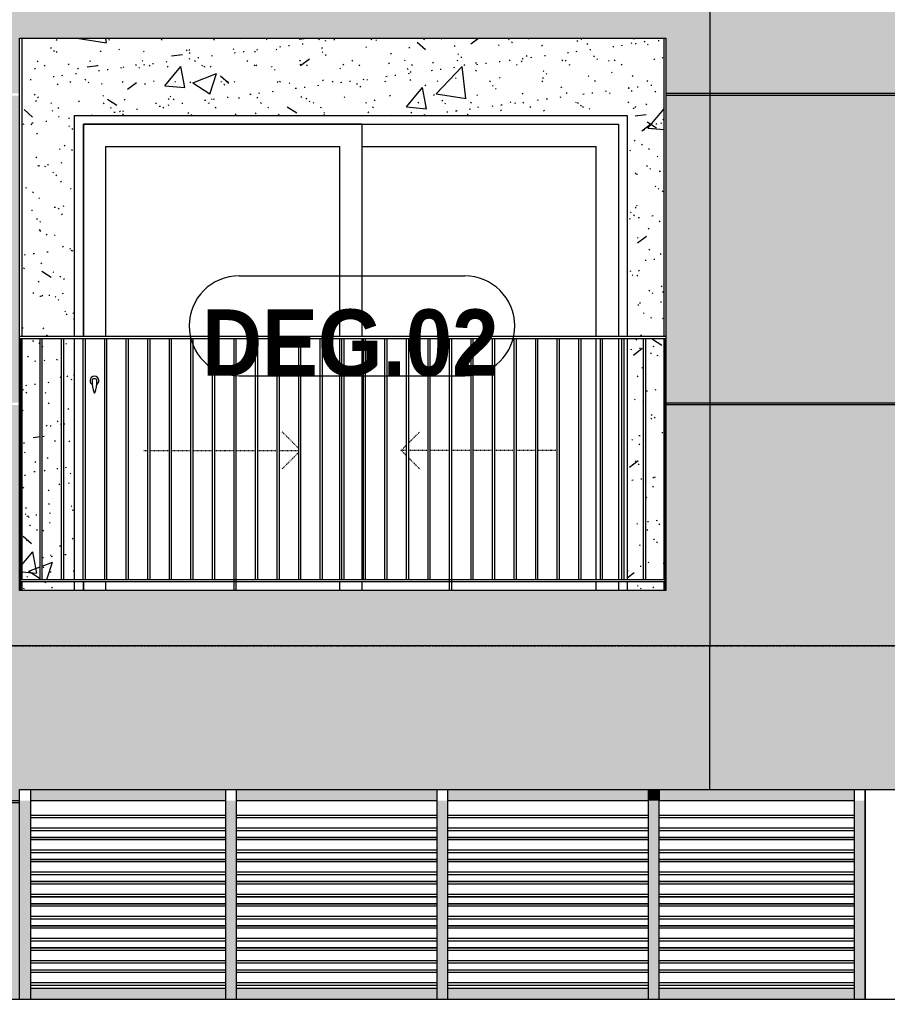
# Model space of a CAD drawing. Header units: millimetres. Extents: x 9199 to 175431, y -4466 to 35300.
# Drawn here: x 61912 to 65837, y 600 to 5034 of the extents above; entities that cross this region are included whole.
import ezdxf

# ---------------------------------------------------------------- set-up
doc = ezdxf.new("R2010")
doc.units = ezdxf.units.MM
doc.linetypes.add('Centre', pattern=[31.75, 6.35, -4.7625, 15.875, -4.7625])
doc.linetypes.add('Dash', pattern=[6, 3, -3])
for name, color, linetype, lineweight in [('0-1', 7, 'Continuous', 5), ('A-DOOR', 31, 'Continuous', 9), ('A-DOOR-FRAM', 31, 'Continuous', 9), ('A-DOOR-HDLN', 31, 'Dash', 18), ('A-DOOR-IDEN', 31, 'Continuous', 9), ('A-FLOR-HRAL', 11, 'Continuous', 9), ('A-FLOR-LEVL-2', 51, 'Centre', 9), ('A-GLAZ-CWMG', 51, 'Continuous', 9), ('A-WALL', 113, 'Continuous', 9), ('A-WALL-PATT-1', 9, 'Continuous', 9), ('A-WALL-PATT-2', 111, 'Continuous', 5), ('I-WALL-1', 7, 'Continuous', 9), ('S-COLS-1', 7, 'Continuous', 9)]:
    doc.layers.add(name, color=color, linetype=linetype, lineweight=lineweight)
doc.styles.add('Arial_B_2', font='arialbd.ttf', dxfattribs={"width": 0.9, "height": 300})

# ---------------------------------------------------------------- blocks, each defined once
blk = doc.blocks.new('NCV_TKTC_KET CAU_rvt-1-TKCS_MẶT ĐỨNG HƯỚNG ĐÔNG')
at = {"layer": 'S-COLS-1'}
blk.add_line((61911.9, 2450), (61911.9, 4950.1), dxfattribs=at)
blk = doc.blocks.new('NCV_TKTC_TANG 1_rvt-1-TKCS_MẶT ĐỨNG HƯỚNG ĐÔNG')
at = {"layer": 'A-WALL-PATT-1'}
h = blk.add_hatch(dxfattribs=at)
h.set_pattern_fill('FP_2', color=256, style=0, pattern_type=2)
h.set_pattern_definition([(50, (51388.9, 1200), (1093.104, -95.634), [114.3, -1257.3]), (355, (51388.9, 1200), (-211.46, 1146.34), [91.44, -1005.84]), (100.451, (51480, 1192), (881.66, 1050.7), [97.14, -1068.54]), (46.184, (51389, 1504.8), (1626.47, -252.26), [171.45, -1885.95]), (96.636, (51524.5, 1483.8), (1424.42, 1484.57), [145.71, -1602.81]), (351.184, (51389, 1504.8), (1424.43, 1484.55), [137.16, -1508.76]), (21, (51541.3, 1428.6), (909.686, -613.59), [114.3, -1257.3]), (326, (51541.3, 1428.6), (370.81, 1105.13), [91.44, -1005.84]), (71.451, (51617.1, 1377.5), (1280.5, 491.53), [97.14, -1068.54]), (37.5, (51388.93, 1200), (18.531, 507.33), [50.292, -943.356, 50.292, -970.788, -1009.65]), (37.5, (51388.93, 1200), (18.531, 507.33), [-2014.73, 50.29, -959.36]), (7.5, (51388.93, 1200), (400.918, 601.084), [50.292, -531.876, 50.292, -920.496, -384.81]), (7.5, (51388.93, 1200), (400.918, 601.084), [-1552.956, 50.29, -334.52]), (327.5, (51049.1, 1200), (813.545, -34.374), [50.292, -330.708, 50.292, -1138.428, -1577.34]), (327.5, (51049.1, 1200), (813.545, -34.374), [-1569.72, 50.29, -1527.05]), (317.5, (50896.7, 1200), (888.775, 152.56), [50.29, -445.01, 50.29, -739.14, -1120.14]), (317.5, (50896.7, 1200), (888.775, 152.56), [-1284.73, 50.29, -1069.85])])
h.paths.add_polyline_path([(61921.9, 2450), (62160.3, 2450), (62160.3, 2490), (61921.9, 2490)])
h.paths.add_polyline_path([(64660.3, 2450), (64826.9, 2450), (64826.9, 2490), (64660.3, 2490)])
h.paths.add_polyline_path([(62111.9, 2500), (62160.3, 2500), (62160.3, 3590), (62111.9, 3590), (62111.9, 2737.1)])
h.paths.add_polyline_path([(64809.2, 2500), (64826.9, 2500), (64826.9, 3590), (64743.9, 3590), (64743.9, 2500), (64795.3, 2500)])
h.paths.add_polyline_path([(62004.4, 2500), (62004.4, 3590), (61921.9, 3590), (61921.9, 2500)])
h.paths.add_polyline_path([(64660.3, 2500), (64733.9, 2500), (64733.9, 3590), (64660.3, 3590), (64660.3, 2668.7)])
h.paths.add_polyline_path([(62101.9, 2500), (62101.9, 3590), (62014.4, 3590), (62014.4, 2500)])
h.paths.add_polyline_path([(62022.7, 3600), (62160.3, 3600), (62160.3, 4600), (64660.3, 4600), (64660.3, 3600), (64826.9, 3600), (64826.9, 4950), (61921.9, 4950), (61921.9, 3600)])
h = blk.add_hatch(dxfattribs=at)
h.set_pattern_fill('FP_3', color=256, style=0, pattern_type=2)
h.set_pattern_definition([(37.5, (51388.93, 1200), (-4.7995, 146.8239), [5.029, -110.795, 5.029, -124.511, -123.825]), (37.5, (51388.93, 1200), (-4.7995, 146.8239), [-245.364, 5.029, -118.796]), (7.5, (51388.93, 1200), (134.8574, 215.0472), [5.029, -57.455, 5.029, -99.365, -40.005]), (7.5, (51388.93, 1200), (134.8574, 215.0472), [-166.878, 5.029, -34.976]), (327.5, (51295.21, 1200), (237.2978, 0.4316), [5.029, -33.071, 5.029, -132.131, -179.07]), (327.5, (51295.21, 1200), (237.2978, 0.4316), [-175.26, 5.029, -174.041]), (317.5, (51295.2, 1200), (229.067, 66.8792), [5.029, -14.021, 5.029, -84.887, -102.87]), (317.5, (51295.2, 1200), (229.067, 66.8792), [-108.966, 5.029, -97.841])])
h.paths.add_polyline_path([(61921.9, 2450), (62160.3, 2450), (62160.3, 2490), (61921.9, 2490)])
h.paths.add_polyline_path([(64660.3, 2450), (64826.9, 2450), (64826.9, 2490), (64660.3, 2490)])
h.paths.add_polyline_path([(62111.9, 2500), (62160.3, 2500), (62160.3, 3590), (62111.9, 3590), (62111.9, 2737.1)])
h.paths.add_polyline_path([(64809.2, 2500), (64826.9, 2500), (64826.9, 3590), (64743.9, 3590), (64743.9, 2500), (64795.3, 2500)])
h.paths.add_polyline_path([(62004.4, 2500), (62004.4, 3590), (61921.9, 3590), (61921.9, 2500)])
h.paths.add_polyline_path([(64660.3, 2500), (64733.9, 2500), (64733.9, 3590), (64660.3, 3590), (64660.3, 2668.7)])
h.paths.add_polyline_path([(62101.9, 2500), (62101.9, 3590), (62014.4, 3590), (62014.4, 2500)])
h.paths.add_polyline_path([(62022.7, 3600), (62160.3, 3600), (62160.3, 4600), (64660.3, 4600), (64660.3, 3600), (64826.9, 3600), (64826.9, 4950), (61921.9, 4950), (61921.9, 3600)])
at = {"layer": 'I-WALL-1'}
for p, q in [((61921.9, 4950), (61921.9, 3600)), ((64826.9, 3600), (64826.9, 4950)), ((62160.3, 3600), (62160.3, 4600)), ((62160.3, 4600), (64660.3, 4600)), ((64660.3, 4600), (64660.3, 3600)), ((61921.9, 3590), (61921.9, 2500)), ((62160.3, 2500), (62160.3, 3590)), ((64660.3, 3590), (64660.3, 2500)), ((64826.9, 2500), (64826.9, 3590)), ((61921.9, 2490), (61921.9, 2450)), ((62160.3, 2450), (62160.3, 2490)), ((64660.3, 2490), (64660.3, 2450)), ((64826.9, 2450), (64826.9, 2490))]:
    blk.add_line(p, q, dxfattribs=at)
blk = doc.blocks.new('Railing - 10mm-1251313-TKCS_MẶT ĐỨNG HƯỚNG ĐÔNG')
at = {"layer": 'A-FLOR-HRAL'}
for p, q in [((70204.4, 2500), (70204.4, 3590)), ((70214.4, 2500), (70214.4, 3590))]:
    blk.add_line(p, q, dxfattribs=at)
blk = doc.blocks.new('Railing - 50 x 10mm-1251315-TKCS_MẶT ĐỨNG HƯỚNG ĐÔNG')
at = {"layer": 'A-FLOR-HRAL'}
for p, q in [((71081.4, 3590), (71091.4, 3590)), ((71081.4, 2450), (71081.4, 3590)), ((71091.4, 2450), (71091.4, 3590))]:
    blk.add_line(p, q, dxfattribs=at)
blk = doc.blocks.new('Railing - 50 x 10mm-1251311-TKCS_MẶT ĐỨNG HƯỚNG ĐÔNG')
at = {"layer": 'A-FLOR-HRAL'}
for p in [(70111.9, 3590), (70116.9, 2450)]:
    blk.add_line(p, (70116.9, 3590), dxfattribs=at)
blk = doc.blocks.new('Railing - 50 x 10mm-V41-TKCS_MẶT ĐỨNG HƯỚNG ĐÔNG')
at = {"layer": 'A-FLOR-HRAL'}
for p, q in [((64831.3, 3590), (64835.3, 3590)), ((64831.3, 2450), (64831.3, 3590))]:
    blk.add_line(p, q, dxfattribs=at)
blk = doc.blocks.new('Railing - Railing-3224920-TKCS_MẶT ĐỨNG HƯỚNG ĐÔNG')
at = {"layer": 'A-FLOR-HRAL'}
for p, q in [((61911.9, 2500), (64835.3, 2500)), ((64835.3, 2490), (61911.9, 2490))]:
    blk.add_line(p, q, dxfattribs=at)
for name, p in [('Railing - 50 x 10mm-1251311-TKCS_MẶT ĐỨNG HƯỚNG ĐÔNG', (-8200, 0)), ('Railing - 10mm-1251313-TKCS_MẶT ĐỨNG HƯỚNG ĐÔNG', (-8200, 0)), ('Railing - 10mm-1251313-TKCS_MẶT ĐỨNG HƯỚNG ĐÔNG', (-8102.5, 0)), ('Railing - 10mm-1251313-TKCS_MẶT ĐỨNG HƯỚNG ĐÔNG', (-8005, 0)), ('Railing - 10mm-1251313-TKCS_MẶT ĐỨNG HƯỚNG ĐÔNG', (-7907.5, 0)), ('Railing - 10mm-1251313-TKCS_MẶT ĐỨNG HƯỚNG ĐÔNG', (-7810, 0)), ('Railing - 10mm-1251313-TKCS_MẶT ĐỨNG HƯỚNG ĐÔNG', (-7712.6, 0)), ('Railing - 10mm-1251313-TKCS_MẶT ĐỨNG HƯỚNG ĐÔNG', (-7615.1, 0)), ('Railing - 10mm-1251313-TKCS_MẶT ĐỨNG HƯỚNG ĐÔNG', (-7517.6, 0)), ('Railing - 10mm-1251313-TKCS_MẶT ĐỨNG HƯỚNG ĐÔNG', (-7420.1, 0)), ('Railing - 50 x 10mm-1251315-TKCS_MẶT ĐỨNG HƯỚNG ĐÔNG', (-8199.7, 0)), ('Railing - 10mm-1251313-TKCS_MẶT ĐỨNG HƯỚNG ĐÔNG', (-7225.2, 0)), ('Railing - 10mm-1251313-TKCS_MẶT ĐỨNG HƯỚNG ĐÔNG', (-7127.7, 0)), ('Railing - 10mm-1251313-TKCS_MẶT ĐỨNG HƯỚNG ĐÔNG', (-7030.2, 0)), ('Railing - 10mm-1251313-TKCS_MẶT ĐỨNG HƯỚNG ĐÔNG', (-6932.7, 0)), ('Railing - 10mm-1251313-TKCS_MẶT ĐỨNG HƯỚNG ĐÔNG', (-6835.2, 0)), ('Railing - 10mm-1251313-TKCS_MẶT ĐỨNG HƯỚNG ĐÔNG', (-6737.8, 0)), ('Railing - 10mm-1251313-TKCS_MẶT ĐỨNG HƯỚNG ĐÔNG', (-6640.3, 0)), ('Railing - 10mm-1251313-TKCS_MẶT ĐỨNG HƯỚNG ĐÔNG', (-6542.8, 0)), ('Railing - 10mm-1251313-TKCS_MẶT ĐỨNG HƯỚNG ĐÔNG', (-6445.3, 0)), ('Railing - 50 x 10mm-1251315-TKCS_MẶT ĐỨNG HƯỚNG ĐÔNG', (-7224.9, 0)), ('Railing - 10mm-1251313-TKCS_MẶT ĐỨNG HƯỚNG ĐÔNG', (-6250.4, 0)), ('Railing - 10mm-1251313-TKCS_MẶT ĐỨNG HƯỚNG ĐÔNG', (-6152.9, 0)), ('Railing - 10mm-1251313-TKCS_MẶT ĐỨNG HƯỚNG ĐÔNG', (-6055.4, 0)), ('Railing - 10mm-1251313-TKCS_MẶT ĐỨNG HƯỚNG ĐÔNG', (-5957.9, 0)), ('Railing - 10mm-1251313-TKCS_MẶT ĐỨNG HƯỚNG ĐÔNG', (-5860.4, 0)), ('Railing - 10mm-1251313-TKCS_MẶT ĐỨNG HƯỚNG ĐÔNG', (-5763, 0)), ('Railing - 10mm-1251313-TKCS_MẶT ĐỨNG HƯỚNG ĐÔNG', (-5665.5, 0)), ('Railing - 10mm-1251313-TKCS_MẶT ĐỨNG HƯỚNG ĐÔNG', (-5568, 0)), ('Railing - 10mm-1251313-TKCS_MẶT ĐỨNG HƯỚNG ĐÔNG', (-5470.5, 0)), ('Railing - 50 x 10mm-V41-TKCS_MẶT ĐỨNG HƯỚNG ĐÔNG', (0, 0))]:
    blk.add_blockref(name, p)
blk = doc.blocks.new('Top Rail Type - Top Rail_Internal_-3224923-TKCS_MẶT ĐỨNG HƯỚNG ĐÔNG')
at = {"layer": 'A-FLOR-HRAL'}
for p, q in [((64835.3, 3600), (61911.9, 3600)), ((61911.9, 3590), (64835.3, 3590))]:
    blk.add_line(p, q, dxfattribs=at)
blk = doc.blocks.new('DEG_02-DEG_03 - DEG_02-2500x2400mm-CỬA ĐI 02 CÁNH TRƯỢT-V47-TKCS_MẶT ĐỨNG HƯỚNG ĐÔNG')
at = {"layer": 'A-DOOR'}
for p, q in [((62200.3, 3600), (62200.3, 4560)), ((63460.3, 4560), (62200.3, 4560)), ((63460.3, 4560), (63460.3, 3600)), ((62300.3, 4460), (63360.3, 4460)), ((62300.3, 4460), (62300.3, 3600)), ((63360.3, 3600), (63360.3, 4460)), ((63460.3, 4460), (64520.3, 4460)), ((64520.3, 3600), (64520.3, 4460)), ((63360.3, 2500), (63360.3, 3590)), ((63460.3, 3590), (63460.3, 2500)), ((64520.3, 2500), (64520.3, 3590)), ((62200.3, 2450), (62200.3, 2490)), ((62300.3, 2490), (62300.3, 2450)), ((63360.3, 2450), (63360.3, 2490)), ((63460.3, 2490), (63460.3, 2450)), ((64520.3, 2450), (64520.3, 2490))]:
    blk.add_line(p, q, dxfattribs=at)
at = {"layer": 'A-DOOR', "flags": 128}
blk.add_lwpolyline([(62251.8, 3408.7), (62251.8, 3408.7), (62251.8, 3408.7), (62251.8, 3408.7), (62251.8, 3408.7), (62251.8, 3408.7), (62251.8, 3408.7), (62251.7, 3408.7), (62251.7, 3408.7), (62251.7, 3408.7), (62251.7, 3408.7), (62251.6, 3408.7), (62251.6, 3408.7), (62251.6, 3408.7), (62251.5, 3408.7), (62251.5, 3408.7), (62251.5, 3408.7), (62251.4, 3408.7), (62251.4, 3408.7), (62251.4, 3408.7), (62251.3, 3408.7), (62251.3, 3408.7), (62251.2, 3408.7), (62251.2, 3408.7), (62251.1, 3408.7), (62251.1, 3408.7), (62251, 3408.7), (62251, 3408.7), (62250.9, 3408.7), (62250.9, 3408.7), (62250.8, 3408.7), (62250.7, 3408.7), (62250.7, 3408.7), (62250.6, 3408.7), (62250.6, 3408.7), (62250.5, 3408.7), (62250.4, 3408.7), (62250.4, 3408.7), (62250.3, 3408.7), (62250.3, 3408.7), (62250.2, 3408.7), (62250.1, 3408.7), (62250.1, 3408.7), (62250, 3408.7), (62250, 3408.7), (62249.9, 3408.7), (62249.9, 3408.7), (62249.8, 3408.7), (62249.7, 3408.7), (62249.7, 3408.7), (62249.6, 3408.7), (62249.6, 3408.7), (62249.5, 3408.7), (62249.5, 3408.7), (62249.4, 3408.7), (62249.4, 3408.7), (62249.3, 3408.7), (62249.3, 3408.7), (62249.2, 3408.7), (62249.2, 3408.7), (62249.2, 3408.7), (62249.1, 3408.7), (62249.1, 3408.7), (62249.1, 3408.7), (62249, 3408.7), (62249, 3408.7), (62249, 3408.7), (62248.9, 3408.7), (62248.9, 3408.7), (62248.9, 3408.7), (62248.9, 3408.7), (62248.9, 3408.7), (62248.8, 3408.7), (62248.8, 3408.7), (62248.8, 3408.7), (62248.8, 3408.7), (62248.8, 3408.7)], dxfattribs=at)
at = {"layer": 'A-DOOR'}
for centre, radius, start, end in [((62250.3, 3400), 20, 0, 180), ((62250.3, 3400), 20, 180, 240.7884), ((62248.8, 3399.2), 9.45, 90, 180), ((62404.1, 3399.2), 164.8, 180, 199.134), ((62251.8, 3399.2), 9.45, 0, 90), ((62096.5, 3399.2), 164.8, 340.866, 0), ((62250.3, 3400), 20, 300, 0), ((62250.7, 3346), 2.34, 199.134, 261.031), ((62249.9, 3346), 2.34, 278.969, 340.866)]:
    blk.add_arc(centre, radius, start, end, dxfattribs=at)
at = {"layer": 'A-DOOR-FRAM'}
for p, q in [((62200.3, 4560), (62200.3, 3600)), ((62200.3, 4560), (64620.3, 4560)), ((64620.3, 4560), (64620.3, 3600)), ((64620.3, 3590), (64620.3, 2500)), ((62200.3, 2490), (62200.3, 2450)), ((64620.3, 2490), (64620.3, 2450))]:
    blk.add_line(p, q, dxfattribs=at)
at = {"layer": 'A-DOOR-HDLN'}
for p, q in [((63174.2, 3093.1), (63098.2, 3169.1)), ((63671.6, 3118.2), (63722.4, 3169.1)), ((63637.6, 3084.2), (63661.6, 3108.2)), ((62473.1, 3084.2), (62491.8, 3084.2)), ((62501.8, 3084.2), (62589.3, 3084.2)), ((62599.3, 3084.2), (62686.8, 3084.2)), ((62696.8, 3084.2), (62784.3, 3084.2)), ((62794.3, 3084.2), (62881.7, 3084.2)), ((62891.7, 3084.2), (62979.2, 3084.2)), ((62989.2, 3084.2), (63076.7, 3084.2)), ((63086.7, 3084.2), (63174.2, 3084.2)), ((63174.2, 3075.3), (63098.2, 2999.4)), ((63637.6, 3084.2), (63661.6, 3060.2)), ((63661.6, 3084.2), (63637.6, 3084.2)), ((63759.1, 3084.2), (63671.6, 3084.2)), ((63856.5, 3084.2), (63769.1, 3084.2)), ((63954, 3084.2), (63866.5, 3084.2)), ((64051.5, 3084.2), (63964, 3084.2)), ((64149, 3084.2), (64061.5, 3084.2)), ((64246.5, 3084.2), (64159, 3084.2)), ((64343.9, 3084.2), (64256.5, 3084.2)), ((63671.6, 3050.2), (63722.4, 2999.4))]:
    blk.add_line(p, q, dxfattribs=at)
blk = doc.blocks.new('Rectangular Mullion - 50 x 100mm-3802481-TKCS_MẶT ĐỨNG HƯỚNG ĐÔNG')
at = {"layer": 'A-GLAZ-CWMG'}
blk.add_hatch(color=256, dxfattribs=at).paths.add_polyline_path([(69647.8, 1500), (69711.9, 1500), (69711.9, 1550), (68830.8, 1550), (68830.8, 1500), (69118.7, 1500)])
for p, q in [((68830.8, 1500), (68830.8, 1550)), ((69711.9, 1550), (69711.9, 1500)), ((68830.8, 1500), (69711.9, 1500))]:
    blk.add_line(p, q, dxfattribs=at)
blk = doc.blocks.new('Rectangular Mullion - 50 x 100mm-3802482-TKCS_MẶT ĐỨNG HƯỚNG ĐÔNG')
at = {"layer": 'A-GLAZ-CWMG'}
blk.add_hatch(color=256, dxfattribs=at).paths.add_polyline_path([(67531.4, 1500), (67824.6, 1500), (67824.6, 1550), (66918.4, 1550), (66918.4, 1500), (67002.3, 1500)])
for p, q in [((66918.4, 1500), (66918.4, 1550)), ((67824.6, 1550), (67824.6, 1500)), ((66918.4, 1500), (67824.6, 1500))]:
    blk.add_line(p, q, dxfattribs=at)
blk = doc.blocks.new('Rectangular Mullion - 50 x 100mm-3802483-TKCS_MẶT ĐỨNG HƯỚNG ĐÔNG')
at = {"layer": 'A-GLAZ-CWMG'}
blk.add_hatch(color=256, dxfattribs=at).paths.add_polyline_path([(65987.2, 600), (66868.4, 600), (66868.4, 650), (65987.2, 650)])
for p, q in [((65987.2, 600), (65987.2, 650)), ((66868.4, 650), (65987.2, 650)), ((66868.4, 650), (66868.4, 600))]:
    blk.add_line(p, q, dxfattribs=at)
blk = doc.blocks.new('Rectangular Mullion - 50 x 100mm-3802484-TKCS_MẶT ĐỨNG HƯỚNG ĐÔNG')
at = {"layer": 'A-GLAZ-CWMG'}
blk.add_hatch(color=256, dxfattribs=at).paths.add_polyline_path([(66918.4, 600), (67824.6, 600), (67824.6, 650), (66918.4, 650)])
for p, q in [((66918.4, 600), (66918.4, 650)), ((67824.6, 650), (66918.4, 650)), ((67824.6, 650), (67824.6, 600))]:
    blk.add_line(p, q, dxfattribs=at)
blk = doc.blocks.new('Rectangular Mullion - 50 x 100mm-V85-TKCS_MẶT ĐỨNG HƯỚNG ĐÔNG')
at = {"layer": 'A-GLAZ-CWMG'}
blk.add_hatch(color=256, dxfattribs=at).paths.add_polyline_path([(45161.9, 600), (45161.9, 700), (45111.9, 700), (45111.9, 600)])
blk.add_line((45111.9, 700), (45111.9, 600), dxfattribs=at)
blk = doc.blocks.new('Rectangular Mullion - 50 x 100mm-3089666-TKCS_MẶT ĐỨNG HƯỚNG ĐÔNG')
at = {"layer": 'A-GLAZ-CWMG'}
blk.add_hatch(color=256, dxfattribs=at).paths.add_polyline_path([(21385.3, 700), (21385.3, 800), (21335.3, 800), (21335.3, 700)])
blk.add_line((21335.3, 800), (21335.3, 700), dxfattribs=at)
blk = doc.blocks.new('Rectangular Mullion - 50 x 100mm-V86-TKCS_MẶT ĐỨNG HƯỚNG ĐÔNG')
at = {"layer": 'A-GLAZ-CWMG'}
blk.add_hatch(color=256, dxfattribs=at).paths.add_polyline_path([(40586.9, 600), (40636.9, 600), (40635.6, 700), (40586.9, 700)])
blk.add_line((40636.9, 600), (40636.9, 700), dxfattribs=at)
blk = doc.blocks.new('Rectangular Mullion - 50 x 100mm-3089670-TKCS_MẶT ĐỨNG HƯỚNG ĐÔNG')
at = {"layer": 'A-GLAZ-CWMG'}
blk.add_hatch(color=256, dxfattribs=at).paths.add_polyline_path([(17614.4, 700), (17636.9, 700), (17636.9, 800), (17586.9, 800), (17586.9, 700)])
blk.add_line((17636.9, 700), (17636.9, 800), dxfattribs=at)
blk = doc.blocks.new('Rectangular Mullion - MULLION LA SACH-3802485-TKCS_MẶT ĐỨNG HƯỚNG ĐÔNG')
at = {"layer": 'A-GLAZ-CWMG'}
for p, q in [((65987.2, 734.3), (66868.4, 734.3)), ((65987.2, 733.3), (66868.4, 733.3)), ((65987.2, 733.2), (66868.4, 733.2)), ((65987.2, 723.5), (66868.4, 723.5)), ((65987.2, 676.5), (66868.4, 676.5)), ((65987.2, 665), (66868.4, 665)), ((65987.2, 664.8), (66868.4, 664.8))]:
    blk.add_line(p, q, dxfattribs=at)
blk = doc.blocks.new('Rectangular Mullion - MULLION LA SACH-3802486-TKCS_MẶT ĐỨNG HƯỚNG ĐÔNG')
at = {"layer": 'A-GLAZ-CWMG'}
for p, q in [((66918.4, 734.3), (67824.6, 734.3)), ((66918.4, 733.3), (67824.6, 733.3)), ((66918.4, 733.2), (67824.6, 733.2)), ((66918.4, 723.5), (67824.6, 723.5)), ((66918.4, 676.5), (67824.6, 676.5)), ((66918.4, 665), (67824.6, 665)), ((66918.4, 664.8), (67824.6, 664.8))]:
    blk.add_line(p, q, dxfattribs=at)
blk = doc.blocks.new('Rectangular Mullion - 50 x 100mm-V87-TKCS_MẶT ĐỨNG HƯỚNG ĐÔNG')
at = {"layer": 'A-GLAZ-CWMG'}
blk.add_hatch(color=256, dxfattribs=at).paths.add_polyline_path([(41699.4, 600), (41699.4, 700), (41649.4, 700), (41649.4, 600)])
for p, q in [((41649.4, 700), (41649.4, 600)), ((41699.4, 600), (41699.4, 700))]:
    blk.add_line(p, q, dxfattribs=at)
blk = doc.blocks.new('Rectangular Mullion - 50 x 100mm-3089658-TKCS_MẶT ĐỨNG HƯỚNG ĐÔNG')
at = {"layer": 'A-GLAZ-CWMG'}
blk.add_hatch(color=256, dxfattribs=at).paths.add_polyline_path([(18561.5, 700), (18561.5, 800), (18511.5, 800), (18511.5, 700)])
for p, q in [((18511.5, 800), (18511.5, 700)), ((18561.5, 700), (18561.5, 800))]:
    blk.add_line(p, q, dxfattribs=at)
blk = doc.blocks.new('Rectangular Mullion - 50 x 100mm-3089659-TKCS_MẶT ĐỨNG HƯỚNG ĐÔNG')
at = {"layer": 'A-GLAZ-CWMG'}
blk.add_hatch(color=256, dxfattribs=at).paths.add_polyline_path([(41699.4, 1500), (41699.4, 1550), (41649.4, 1550), (41649.4, 1500)])
for p, q in [((41649.4, 1550), (41649.4, 1500)), ((41699.4, 1500), (41699.4, 1550))]:
    blk.add_line(p, q, dxfattribs=at)
blk = doc.blocks.new('STN_Door Tag - STN_Door Tag-1788670-TKCS_MẶT ĐỨNG HƯỚNG ĐÔNG')
at = {"layer": 'A-DOOR-IDEN'}
for p, q in [((34026.9, 2034.3), (35047, 2034.3)), ((34026.9, 1581.5), (35047, 1581.5))]:
    blk.add_line(p, q, dxfattribs=at)
for centre, start, end in [((34026.9, 1807.9), 90, 270), ((35047, 1807.9), 270, 90)]:
    blk.add_arc(centre, 226.4, start, end, dxfattribs=at)

msp = doc.modelspace()

# ---------------------------------------------------------------- hatches: boundary and pattern name
at = {"layer": 'A-WALL-PATT-2'}
h = msp.add_hatch(color=256, dxfattribs=at)
h.paths.add_polyline_path([(65035.3, 2200), (65035.3, 3290), (64835.3, 3290), (64835.3, 2450), (61911.5, 2450), (61911.5, 3290), (61561.9, 3290), (61561.9, 2200), (63827.8, 2200)])
h.paths.add_polyline_path([(64886, 3300), (65035.3, 3300), (65035.3, 4690), (64835.3, 4690), (64835.3, 3300)])
h.paths.add_polyline_path([(61561.9, 3300), (61911.5, 3300), (61911.5, 4690), (61561.9, 4690), (61561.9, 3819.1)])
h.paths.add_polyline_path([(61711.5, 4700), (61911.5, 4700), (61911.5, 4950), (64835.3, 4950), (64835.3, 4700), (65035.3, 4700), (65035.3, 5550), (61561.9, 5550), (61561.9, 4700)])
h = msp.add_hatch(color=256, dxfattribs=at)
h.paths.add_polyline_path([(66076.2, 2200), (68146.9, 2200), (68146.9, 3290), (67435.3, 3290), (67435.3, 3114.4), (66035.3, 3114.4), (66035.3, 3290), (65035.3, 3290), (65035.3, 2200), (66035.3, 2200)])
h.paths.add_polyline_path([(68060.5, 3300), (68146.9, 3300), (68146.9, 4690), (65035.3, 4690), (65035.3, 3300), (66035.3, 3300), (66035.3, 4514.4), (67435.3, 4514.4), (67435.3, 3300)])
h.paths.add_polyline_path([(65035.3, 4700), (68146.9, 4700), (68146.9, 4945.8), (68136.9, 4945.8), (68136.9, 5550), (65035.3, 5550), (65035.3, 4901.2)])
for points in [[(64909.1, 4690), (65035.3, 4690), (65035.3, 4700), (64835.3, 4700), (64835.3, 4690)], [(68136.9, 4690), (68146.9, 4690), (68146.9, 4700), (65035.3, 4700), (65035.3, 4690), (68060.5, 4690)], [(65035.3, 3290), (65035.3, 3300), (64835.3, 3300), (64835.3, 3290), (64886, 3290)], [(65035.3, 3290), (66035.3, 3290), (66035.3, 3300), (65035.3, 3300)], [(61561.9, 1490), (61911.9, 1490), (61911.9, 1500), (61561.9, 1500)]]:
    msp.add_hatch(color=256, dxfattribs=at).paths.add_polyline_path(points)
h = msp.add_hatch(color=256, dxfattribs=at)
h.paths.add_polyline_path([(61911.9, 600), (61911.9, 1490), (61561.9, 1490), (61561.9, 600), (61832.9, 600)])
h.paths.add_polyline_path([(61711.5, 1500), (61911.9, 1500), (61911.9, 1550), (65033.3, 1550), (65033.3, 2200), (56839.3, 2200), (56839.3, 1550), (61561.9, 1550), (61561.9, 1500)])
h = msp.add_hatch(color=256, dxfattribs=at)
h.paths.add_polyline_path([(73036.9, 600), (73240.3, 600), (73240.3, 1490), (73036.9, 1490), (73036.9, 1114.1)])
h.paths.add_polyline_path([(70111.9, 600), (70111.9, 1490), (69751.9, 1490), (69751.9, 600)])
h.paths.add_polyline_path([(73036.9, 1500), (73240.3, 1500), (73240.3, 2200), (65033.3, 2200), (65033.3, 1550), (69751.9, 1550), (69751.9, 1500), (70111.9, 1500), (70111.9, 1550), (73036.9, 1550)])

# ---------------------------------------------------------------- linework, layer by layer
at = {"layer": 'A-FLOR-LEVL-2'}
msp.add_line((9199.1, 2200), (84597.8, 2200), dxfattribs=at)
at = {"layer": 'A-WALL'}
for p, q in [((65035.3, 2200), (65035.3, 5550)), ((61911.5, 4950), (64835.3, 4950)), ((64835.3, 4950), (64835.3, 2450)), ((64835.3, 4700), (68146.9, 4700)), ((68146.9, 4690), (64835.3, 4690)), ((64835.3, 3300), (66035.3, 3300)), ((66035.3, 3290), (64835.3, 3290)), ((64835.3, 2450), (61911.5, 2450)), ((78246.9, 2200), (48648, 2200)), ((65033.3, 1550), (65033.3, 2200)), ((61911.9, 600), (61911.9, 1550)), ((61911.9, 1550), (69751.9, 1550)), ((65736.6, 1550), (65736.6, 600)), ((65737.2, 600), (65737.2, 1550)), ((61561.9, 1500), (61911.9, 1500)), ((61911.9, 1490), (61561.9, 1490)), ((79428.2, 600), (37026.9, 600))]:
    msp.add_line(p, q, dxfattribs=at)

# ---------------------------------------------------------------- block references
at = {"layer": '0-1'}
for name in ['NCV_TKTC_KET CAU_rvt-1-TKCS_MẶT ĐỨNG HƯỚNG ĐÔNG', 'NCV_TKTC_TANG 1_rvt-1-TKCS_MẶT ĐỨNG HƯỚNG ĐÔNG']:
    msp.add_blockref(name, (0, 0), dxfattribs=at)
at = {"layer": 'A-DOOR'}
msp.add_blockref('DEG_02-DEG_03 - DEG_02-2500x2400mm-CỬA ĐI 02 CÁNH TRƯỢT-V47-TKCS_MẶT ĐỨNG HƯỚNG ĐÔNG', (0, 0), dxfattribs=at)
at = {"layer": 'A-DOOR-IDEN'}
msp.add_blockref('STN_Door Tag - STN_Door Tag-1788670-TKCS_MẶT ĐỨNG HƯỚNG ĐÔNG', (28877.9, 1839.9), dxfattribs=at)
at = {"layer": 'A-FLOR-HRAL'}
for name in ['Top Rail Type - Top Rail_Internal_-3224923-TKCS_MẶT ĐỨNG HƯỚNG ĐÔNG', 'Railing - Railing-3224920-TKCS_MẶT ĐỨNG HƯỚNG ĐÔNG']:
    msp.add_blockref(name, (0, 0), dxfattribs=at)
at = {"layer": 'A-GLAZ-CWMG'}
for name, p in [('Rectangular Mullion - 50 x 100mm-3802481-TKCS_MẶT ĐỨNG HƯỚNG ĐÔNG', (-6868.8, 0)), ('Rectangular Mullion - 50 x 100mm-3802482-TKCS_MẶT ĐỨNG HƯỚNG ĐÔNG', (-4025.3, 0)), ('Rectangular Mullion - 50 x 100mm-3802482-TKCS_MẶT ĐỨNG HƯỚNG ĐÔNG', (-3069.1, 0)), ('Rectangular Mullion - 50 x 100mm-3089659-TKCS_MẶT ĐỨNG HƯỚNG ĐÔNG', (23106, 0)), ('Rectangular Mullion - 50 x 100mm-3802481-TKCS_MẶT ĐỨNG HƯỚNG ĐÔNG', (-4025.3, 0)), ('Rectangular Mullion - 50 x 100mm-3089670-TKCS_MẶT ĐỨNG HƯỚNG ĐÔNG', (44325, 700)), ('Rectangular Mullion - 50 x 100mm-3089658-TKCS_MẶT ĐỨNG HƯỚNG ĐÔNG', (44331.6, 700)), ('Rectangular Mullion - 50 x 100mm-3089658-TKCS_MẶT ĐỨNG HƯỚNG ĐÔNG', (45287.8, 700)), ('Rectangular Mullion - 50 x 100mm-3089658-TKCS_MẶT ĐỨNG HƯỚNG ĐÔNG', (46243.9, 700)), ('Rectangular Mullion - 50 x 100mm-3089666-TKCS_MẶT ĐỨNG HƯỚNG ĐÔNG', (44351.3, 700)), ('Rectangular Mullion - MULLION LA SACH-3802485-TKCS_MẶT ĐỨNG HƯỚNG ĐÔNG', (-4025.3, 700)), ('Rectangular Mullion - MULLION LA SACH-3802486-TKCS_MẶT ĐỨNG HƯỚNG ĐÔNG', (-4025.3, 700)), ('Rectangular Mullion - MULLION LA SACH-3802486-TKCS_MẶT ĐỨNG HƯỚNG ĐÔNG', (-3069.1, 700)), ('Rectangular Mullion - MULLION LA SACH-3802485-TKCS_MẶT ĐỨNG HƯỚNG ĐÔNG', (-1181.8, 700)), ('Rectangular Mullion - 50 x 100mm-3089670-TKCS_MẶT ĐỨNG HƯỚNG ĐÔNG', (44325, 600)), ('Rectangular Mullion - 50 x 100mm-3089658-TKCS_MẶT ĐỨNG HƯỚNG ĐÔNG', (44331.6, 600)), ('Rectangular Mullion - 50 x 100mm-3089658-TKCS_MẶT ĐỨNG HƯỚNG ĐÔNG', (45287.8, 600)), ('Rectangular Mullion - 50 x 100mm-3089658-TKCS_MẶT ĐỨNG HƯỚNG ĐÔNG', (46243.9, 600)), ('Rectangular Mullion - 50 x 100mm-3089666-TKCS_MẶT ĐỨNG HƯỚNG ĐÔNG', (44351.3, 600)), ('Rectangular Mullion - MULLION LA SACH-3802485-TKCS_MẶT ĐỨNG HƯỚNG ĐÔNG', (-4025.3, 600)), ('Rectangular Mullion - MULLION LA SACH-3802486-TKCS_MẶT ĐỨNG HƯỚNG ĐÔNG', (-4025.3, 600)), ('Rectangular Mullion - MULLION LA SACH-3802486-TKCS_MẶT ĐỨNG HƯỚNG ĐÔNG', (-3069.1, 600)), ('Rectangular Mullion - MULLION LA SACH-3802485-TKCS_MẶT ĐỨNG HƯỚNG ĐÔNG', (-1181.8, 600)), ('Rectangular Mullion - 50 x 100mm-3089670-TKCS_MẶT ĐỨNG HƯỚNG ĐÔNG', (44325, 500)), ('Rectangular Mullion - 50 x 100mm-3089658-TKCS_MẶT ĐỨNG HƯỚNG ĐÔNG', (44331.6, 500)), ('Rectangular Mullion - 50 x 100mm-3089658-TKCS_MẶT ĐỨNG HƯỚNG ĐÔNG', (45287.8, 500)), ('Rectangular Mullion - 50 x 100mm-3089658-TKCS_MẶT ĐỨNG HƯỚNG ĐÔNG', (46243.9, 500)), ('Rectangular Mullion - 50 x 100mm-3089666-TKCS_MẶT ĐỨNG HƯỚNG ĐÔNG', (44351.3, 500)), ('Rectangular Mullion - 50 x 100mm-3089670-TKCS_MẶT ĐỨNG HƯỚNG ĐÔNG', (44325, 400)), ('Rectangular Mullion - MULLION LA SACH-3802485-TKCS_MẶT ĐỨNG HƯỚNG ĐÔNG', (-4025.3, 500)), ('Rectangular Mullion - 50 x 100mm-3089658-TKCS_MẶT ĐỨNG HƯỚNG ĐÔNG', (44331.6, 400)), ('Rectangular Mullion - MULLION LA SACH-3802486-TKCS_MẶT ĐỨNG HƯỚNG ĐÔNG', (-4025.3, 500)), ('Rectangular Mullion - 50 x 100mm-3089658-TKCS_MẶT ĐỨNG HƯỚNG ĐÔNG', (45287.8, 400)), ('Rectangular Mullion - MULLION LA SACH-3802486-TKCS_MẶT ĐỨNG HƯỚNG ĐÔNG', (-3069.1, 500)), ('Rectangular Mullion - 50 x 100mm-3089658-TKCS_MẶT ĐỨNG HƯỚNG ĐÔNG', (46243.9, 400)), ('Rectangular Mullion - MULLION LA SACH-3802485-TKCS_MẶT ĐỨNG HƯỚNG ĐÔNG', (-1181.8, 500)), ('Rectangular Mullion - 50 x 100mm-3089666-TKCS_MẶT ĐỨNG HƯỚNG ĐÔNG', (44351.3, 400)), ('Rectangular Mullion - MULLION LA SACH-3802485-TKCS_MẶT ĐỨNG HƯỚNG ĐÔNG', (-4025.3, 400)), ('Rectangular Mullion - MULLION LA SACH-3802486-TKCS_MẶT ĐỨNG HƯỚNG ĐÔNG', (-4025.3, 400)), ('Rectangular Mullion - MULLION LA SACH-3802486-TKCS_MẶT ĐỨNG HƯỚNG ĐÔNG', (-3069.1, 400)), ('Rectangular Mullion - MULLION LA SACH-3802485-TKCS_MẶT ĐỨNG HƯỚNG ĐÔNG', (-1181.8, 400)), ('Rectangular Mullion - 50 x 100mm-3089670-TKCS_MẶT ĐỨNG HƯỚNG ĐÔNG', (44325, 300)), ('Rectangular Mullion - 50 x 100mm-3089658-TKCS_MẶT ĐỨNG HƯỚNG ĐÔNG', (44331.6, 300)), ('Rectangular Mullion - 50 x 100mm-3089658-TKCS_MẶT ĐỨNG HƯỚNG ĐÔNG', (45287.8, 300)), ('Rectangular Mullion - 50 x 100mm-3089658-TKCS_MẶT ĐỨNG HƯỚNG ĐÔNG', (46243.9, 300)), ('Rectangular Mullion - 50 x 100mm-3089666-TKCS_MẶT ĐỨNG HƯỚNG ĐÔNG', (44351.3, 300)), ('Rectangular Mullion - MULLION LA SACH-3802485-TKCS_MẶT ĐỨNG HƯỚNG ĐÔNG', (-4025.3, 300)), ('Rectangular Mullion - MULLION LA SACH-3802486-TKCS_MẶT ĐỨNG HƯỚNG ĐÔNG', (-4025.3, 300)), ('Rectangular Mullion - MULLION LA SACH-3802486-TKCS_MẶT ĐỨNG HƯỚNG ĐÔNG', (-3069.1, 300)), ('Rectangular Mullion - MULLION LA SACH-3802485-TKCS_MẶT ĐỨNG HƯỚNG ĐÔNG', (-1181.8, 300)), ('Rectangular Mullion - 50 x 100mm-3089670-TKCS_MẶT ĐỨNG HƯỚNG ĐÔNG', (44325, 200)), ('Rectangular Mullion - 50 x 100mm-3089658-TKCS_MẶT ĐỨNG HƯỚNG ĐÔNG', (44331.6, 200)), ('Rectangular Mullion - 50 x 100mm-3089658-TKCS_MẶT ĐỨNG HƯỚNG ĐÔNG', (45287.8, 200)), ('Rectangular Mullion - 50 x 100mm-3089658-TKCS_MẶT ĐỨNG HƯỚNG ĐÔNG', (46243.9, 200)), ('Rectangular Mullion - 50 x 100mm-3089666-TKCS_MẶT ĐỨNG HƯỚNG ĐÔNG', (44351.3, 200)), ('Rectangular Mullion - MULLION LA SACH-3802485-TKCS_MẶT ĐỨNG HƯỚNG ĐÔNG', (-4025.3, 200)), ('Rectangular Mullion - MULLION LA SACH-3802486-TKCS_MẶT ĐỨNG HƯỚNG ĐÔNG', (-4025.3, 200)), ('Rectangular Mullion - MULLION LA SACH-3802486-TKCS_MẶT ĐỨNG HƯỚNG ĐÔNG', (-3069.1, 200)), ('Rectangular Mullion - MULLION LA SACH-3802485-TKCS_MẶT ĐỨNG HƯỚNG ĐÔNG', (-1181.8, 200)), ('Rectangular Mullion - 50 x 100mm-3089670-TKCS_MẶT ĐỨNG HƯỚNG ĐÔNG', (44325, 100)), ('Rectangular Mullion - 50 x 100mm-3089658-TKCS_MẶT ĐỨNG HƯỚNG ĐÔNG', (44331.6, 100)), ('Rectangular Mullion - 50 x 100mm-3089658-TKCS_MẶT ĐỨNG HƯỚNG ĐÔNG', (45287.8, 100)), ('Rectangular Mullion - 50 x 100mm-3089658-TKCS_MẶT ĐỨNG HƯỚNG ĐÔNG', (46243.9, 100)), ('Rectangular Mullion - 50 x 100mm-3089666-TKCS_MẶT ĐỨNG HƯỚNG ĐÔNG', (44351.3, 100)), ('Rectangular Mullion - 50 x 100mm-3089670-TKCS_MẶT ĐỨNG HƯỚNG ĐÔNG', (44325, 0)), ('Rectangular Mullion - MULLION LA SACH-3802485-TKCS_MẶT ĐỨNG HƯỚNG ĐÔNG', (-4025.3, 100)), ('Rectangular Mullion - 50 x 100mm-3089658-TKCS_MẶT ĐỨNG HƯỚNG ĐÔNG', (44331.6, 0)), ('Rectangular Mullion - MULLION LA SACH-3802486-TKCS_MẶT ĐỨNG HƯỚNG ĐÔNG', (-4025.3, 100)), ('Rectangular Mullion - 50 x 100mm-3089658-TKCS_MẶT ĐỨNG HƯỚNG ĐÔNG', (45287.8, 0)), ('Rectangular Mullion - MULLION LA SACH-3802486-TKCS_MẶT ĐỨNG HƯỚNG ĐÔNG', (-3069.1, 100)), ('Rectangular Mullion - 50 x 100mm-3089658-TKCS_MẶT ĐỨNG HƯỚNG ĐÔNG', (46243.9, 0)), ('Rectangular Mullion - MULLION LA SACH-3802485-TKCS_MẶT ĐỨNG HƯỚNG ĐÔNG', (-1181.8, 100)), ('Rectangular Mullion - 50 x 100mm-3089666-TKCS_MẶT ĐỨNG HƯỚNG ĐÔNG', (44351.3, 0)), ('Rectangular Mullion - MULLION LA SACH-3802485-TKCS_MẶT ĐỨNG HƯỚNG ĐÔNG', (-4025.3, 0)), ('Rectangular Mullion - MULLION LA SACH-3802486-TKCS_MẶT ĐỨNG HƯỚNG ĐÔNG', (-4025.3, 0)), ('Rectangular Mullion - MULLION LA SACH-3802486-TKCS_MẶT ĐỨNG HƯỚNG ĐÔNG', (-3069.1, 0)), ('Rectangular Mullion - MULLION LA SACH-3802485-TKCS_MẶT ĐỨNG HƯỚNG ĐÔNG', (-1181.8, 0)), ('Rectangular Mullion - 50 x 100mm-V86-TKCS_MẶT ĐỨNG HƯỚNG ĐÔNG', (21325, 0)), ('Rectangular Mullion - 50 x 100mm-V87-TKCS_MẶT ĐỨNG HƯỚNG ĐÔNG', (21193.7, 0)), ('Rectangular Mullion - 50 x 100mm-V87-TKCS_MẶT ĐỨNG HƯỚNG ĐÔNG', (22149.9, 0)), ('Rectangular Mullion - 50 x 100mm-V87-TKCS_MẶT ĐỨNG HƯỚNG ĐÔNG', (23106, 0)), ('Rectangular Mullion - 50 x 100mm-V85-TKCS_MẶT ĐỨNG HƯỚNG ĐÔNG', (20574.7, 0)), ('Rectangular Mullion - 50 x 100mm-3802483-TKCS_MẶT ĐỨNG HƯỚNG ĐÔNG', (-4025.3, 0)), ('Rectangular Mullion - 50 x 100mm-3802484-TKCS_MẶT ĐỨNG HƯỚNG ĐÔNG', (-4025.3, 0)), ('Rectangular Mullion - 50 x 100mm-3802484-TKCS_MẶT ĐỨNG HƯỚNG ĐÔNG', (-3069.1, 0)), ('Rectangular Mullion - 50 x 100mm-3802483-TKCS_MẶT ĐỨNG HƯỚNG ĐÔNG', (-1181.8, 0))]:
    msp.add_blockref(name, p, dxfattribs=at)

# ---------------------------------------------------------------- texts
at = {"layer": 'A-DOOR-IDEN', "insert": (63407.3, 3570), "char_height": 300, "width": 1375.65, "attachment_point": 5, "line_spacing_factor": 0.936439, "style": 'Arial_B_2'}
msp.add_mtext('\\pt6.75,13.5,20.25,27,33.75,40.5,47.25,54,60.75,67.5,74.25,81,87.75,94.5,101.25,108,114.75,121.5,128.25,135,141.75,148.5,155.25,162,168.75,175.5,182.25,189,195.75,202.5,209.25,216;DEG.02', dxfattribs=at)

doc.saveas('drawing.dxf')
